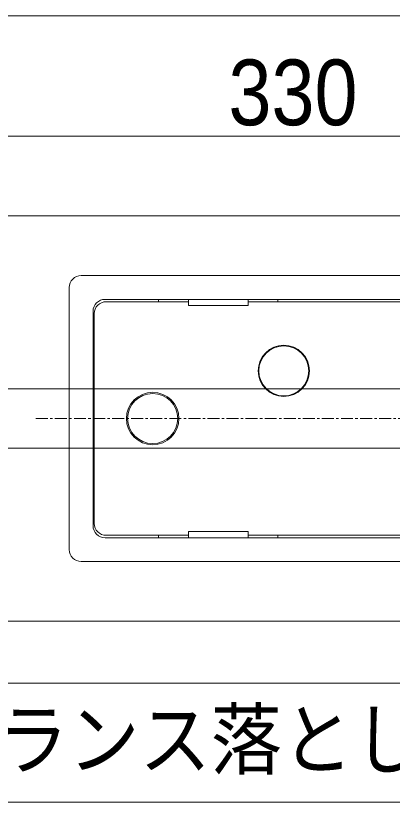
# Model space of a CAD drawing. Units: millimetres, scale not verified. Extents: x -4547 to 4547, y -2284 to 2284.
# Drawn here: x -2085.6 to -1927.6, y 1022 to 1352 of the extents above; entities that cross this region are included whole.
import ezdxf
from ezdxf.enums import TextEntityAlignment as Align

# ---------------------------------------------------------------- set-up
doc = ezdxf.new("R2010")
doc.units = ezdxf.units.MM
doc.header["$LTSCALE"] = 20
doc.linetypes.add('CHAIN1', pattern=[8, 5, -1, 1, -1])
for name, color, linetype, lineweight in [('0-0_3一般', 7, 'Continuous', 9), ('0-1_2寸法-3', 7, 'Continuous', 9), ('0-2_2寸法-1', 7, 'Continuous', 9), ('0-4_2寸法-2', 7, 'Continuous', 9)]:
    doc.layers.add(name, color=color, linetype=linetype, lineweight=lineweight)
doc.styles.add('ＭＳ ゴシック', font='')
doc.styles.add('ＭＳ Ｐゴシック', font='')
doc.styles.get('ＭＳ ゴシック').set_extended_font_data('MS Gothic')
doc.styles.get('ＭＳ Ｐゴシック').set_extended_font_data('MS PGothic')

# ---------------------------------------------------------------- blocks, each defined once
blk = doc.blocks.new('グループ-107')
at = {"layer": '0-0_3一般'}
for p, q in [((-8300, 25360), (-20600.9, 25360)), ((-20600.9, 21960), (-8300, 21960))]:
    blk.add_line(p, q, dxfattribs=at)
blk = doc.blocks.new('グループ-125')
at = {"layer": '0-0_3一般', "linetype": 'CHAIN1'}
blk.add_line((-7750, 23660), (-14750, 23660), dxfattribs=at)
at = {"layer": '0-0_3一般'}
blk.add_lwpolyline([(-7390, 23410), (-21510.9, 23410), (-21510.9, 23910), (-7390, 23910)], close=True, dxfattribs=at)
blk.add_blockref('グループ-107', (0, 0), dxfattribs=at)
blk = doc.blocks.new('グループ-127')
at = {"layer": '0-0_3一般'}
for p, q in [((-9450, 24860), (-14350, 24860)), ((-14450, 24760), (-14450, 22560)), ((-9450, 24660), (-14150, 24660)), ((-14140, 24640), (-13450, 24640)), ((-13700, 24660), (-13700, 24640)), ((-13450, 24609.1), (-13450, 24660)), ((-12950, 24609.1), (-12950, 24660)), ((-12950, 24640), (-9450, 24640)), ((-12700, 24640), (-12700, 24660)), ((-14250, 24560), (-14250, 22760)), ((-13450, 24607.7), (-13450, 24609.1)), ((-13450, 24607.7), (-12950, 24607.7)), ((-12950, 24609.1), (-12950, 24607.7)), ((-14240, 22780), (-14240, 24540)), ((-13450, 22710.9), (-13450, 22712.3)), ((-12950, 22712.3), (-13450, 22712.3)), ((-13450, 22710.9), (-13450, 22660)), ((-12950, 22712.3), (-12950, 22710.9)), ((-12950, 22710.9), (-12950, 22660)), ((-14150, 22660), (-9450, 22660)), ((-13450, 22680), (-14140, 22680)), ((-13700, 22680), (-13700, 22660)), ((-9450, 22680), (-12950, 22680)), ((-12700, 22660), (-12700, 22680)), ((-14350, 22460), (-9450, 22460))]:
    blk.add_line(p, q, dxfattribs=at)
for centre, radius in [((-12650, 24060), 215), ((-12650, 24060), 210), ((-13750, 23660), 220), ((-13750, 23660), 210)]:
    blk.add_circle(centre, radius, dxfattribs=at)
for centre, start, end in [((-14350, 24760), 90, 180), ((-14150, 24560), 90, 180), ((-14140, 24540), 90, 180), ((-14140, 22780), 180, 270), ((-14150, 22760), 180, 270), ((-14350, 22560), 180, 270)]:
    blk.add_arc(centre, 100, start, end, dxfattribs=at)
blk = doc.blocks.new('グループ-134')
at = {"layer": '0-0_3一般'}
for name in ['グループ-125', 'グループ-127']:
    blk.add_blockref(name, (0, 0), dxfattribs=at)

msp = doc.modelspace()

# ---------------------------------------------------------------- linework, layer by layer
at = {"layer": '0-1_2寸法-3'}
msp.add_lwpolyline([(-2137.42, 1072), (-1817.42, 1072), (-1817.42, 1022), (-2137.42, 1022)], close=True, dxfattribs=at)
at = {"layer": '0-2_2寸法-1'}
msp.add_line((-1646.88, 1301.5), (-2289.91, 1301.5), dxfattribs=at)
at = {"layer": '0-4_2寸法-2'}
msp.add_line((-1710.63, 1352), (-2372.41, 1352), dxfattribs=at)

# ---------------------------------------------------------------- block references
at = {"layer": '0-0_3一般', "xscale": 0.05, "yscale": 0.05}
msp.add_blockref('グループ-134', (-1340.62, 0), dxfattribs=at)

# ---------------------------------------------------------------- texts
at = {"layer": '0-1_2寸法-3', "style": 'ＭＳ ゴシック', "width": 0.9}
msp.add_text('フランス落とし用穴', height=24.34, dxfattribs=at).set_placement((-2123.31, 1028.91), align=Align.BOTTOM_LEFT)
at = {"layer": '0-2_2寸法-1', "style": 'ＭＳ Ｐゴシック', "width": 0.9}
msp.add_text('330', height=27.57, dxfattribs=at).set_placement((-1996.35, 1297.78), align=Align.BOTTOM_LEFT)

doc.saveas('drawing.dxf')
